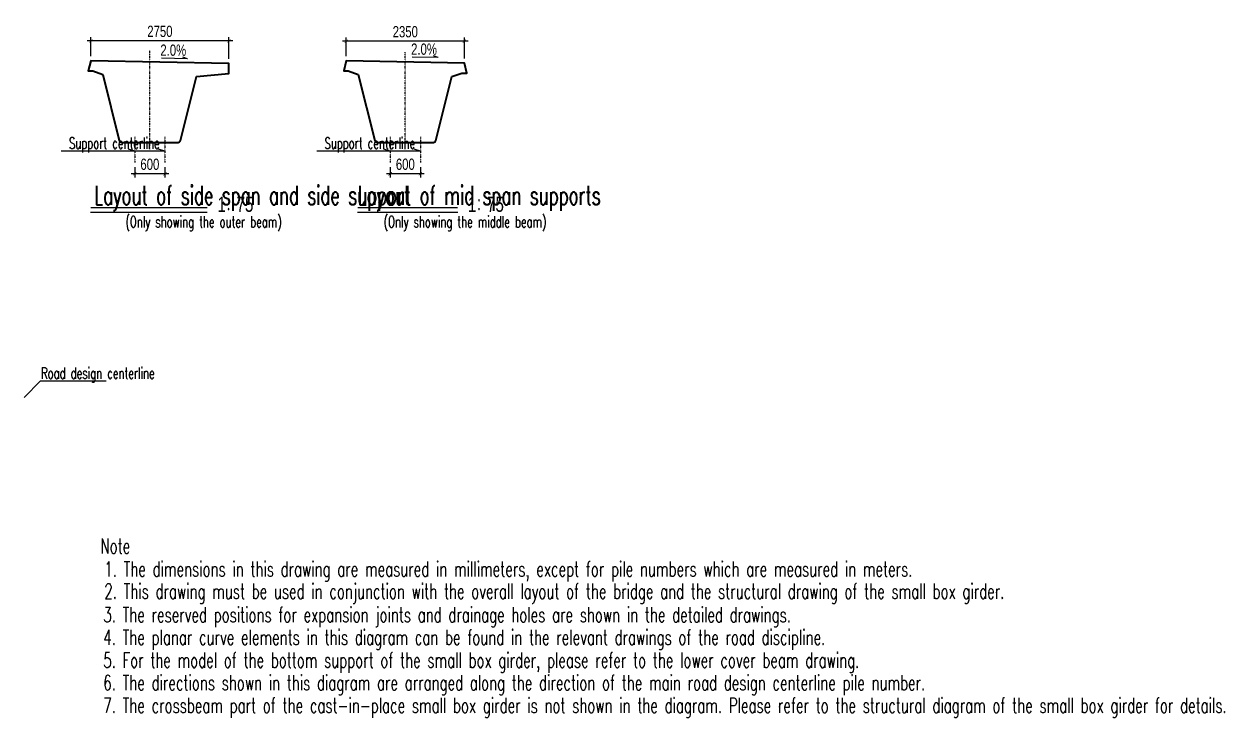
# Model space of a CAD drawing. Extents: x -2667085 to 4, y -2479164 to 2.
# Drawn here: x -2507904 to -2460088, y -2405431 to -2377802 of the extents above; entities that cross this region are included whole.
import ezdxf

# ---------------------------------------------------------------- set-up
doc = ezdxf.new("R2010")
doc.units = 0
doc.header["$MEASUREMENT"] = 0
doc.header["$PDMODE"] = 3
doc.linetypes.add('DASHDOT', pattern=[1, 0.5, -0.25, 0, -0.25])
doc.linetypes.add('ZXX0', pattern=[30, 13, -2, 0.5, -2, 12.5])
doc.layers.get('0').update_dxf_attribs({"linetype": 'CONTINUOUS'})
doc.layers.get('DEFPOINTS').update_dxf_attribs({"linetype": 'CONTINUOUS'})
doc.layers.add('尺寸线', color=2, linetype='CONTINUOUS')
for name, color, linetype, lineweight in [('桥－总－中心线', 1, 'ZXX0', 13), ('桥－构造轮廓－实线', 4, 'CONTINUOUS', 35), ('桥－综合标注', 31, 'CONTINUOUS', 13), ('桥－综合说明', 7, 'CONTINUOUS', 13)]:
    doc.layers.add(name, color=color, linetype=linetype, lineweight=lineweight)
doc.styles.add('SMEDI', font='smsim.shx', dxfattribs={"width": 0.75, "bigfont": 'smfs.shx'})
doc.styles.add('TONGJI-FONT', font='simplex.shx', dxfattribs={"width": 0.65})
doc.dimstyles.new('1-70', dxfattribs={"dimscale": 70, "dimtxt": 3, "dimasz": 0.85, "dimexe": 1, "dimexo": 1.25, "dimgap": 1, "dimtad": 1, "dimdec": 0, "dimtxsty": 'SMEDI', "dimblk": 'ARCHTICK', "dimcen": 2.5, "dimdle": 1, "dimclrd": 256, "dimclre": 256, "dimclrt": 256, "dimazin": 3, "dimtfac": 1, "dimtdec": 0, "dimtix": 1, "dimtmove": 2, "dimatfit": 3, "dimldrblk": 'ARCHTICK', "dimfxl": 2, "dimlwd": -1, "dimlwe": -1, "dimarcsym": 0})

# ---------------------------------------------------------------- blocks, each defined once
blk = doc.blocks.new('_ArchTick')
at = {"color": 0, "linetype": 'ByBlock', "const_width": 0.15}
blk.add_lwpolyline([(-0.5, -0.5), (0.5, 0.5)], dxfattribs=at)
blk = doc.blocks.new('*D381')
at = {"layer": 'DEFPOINTS', "color": 0, "transparency": 16777216}
for p in [(-2495073, -2378485), (-2495073, -2379266), (-2490373, -2379360)]:
    blk.add_point(p, dxfattribs=at)
at = {"layer": '桥－综合标注', "transparency": 16777216}
for p, q in [((-2495073, -2379079), (-2495073, -2378335)), ((-2490373, -2379173), (-2490373, -2378335)), ((-2490223, -2378485), (-2495223, -2378485))]:
    blk.add_line(p, q, dxfattribs=at)
at = {"layer": '桥－综合标注', "transparency": 16777216, "xscale": 127.5, "yscale": 127.5, "zscale": 127.5, "rotation": 180}
blk.add_blockref('_ArchTick', (-2495073, -2378485), dxfattribs=at)
at = {"layer": '桥－综合标注', "transparency": 16777216, "xscale": 127.5, "yscale": 127.5, "zscale": 127.5}
blk.add_blockref('_ArchTick', (-2490373, -2378485), dxfattribs=at)
at = {"layer": '桥－综合标注', "transparency": 16777216, "insert": (-2492723, -2378110), "char_height": 450, "attachment_point": 5, "style": 'SMEDI'}
blk.add_mtext('\\A1;2350', dxfattribs=at)
blk = doc.blocks.new('*D382')
at = {"layer": 'DEFPOINTS', "color": 0, "transparency": 16777216}
for p in [(-2503494, -2383308), (-2502294, -2383308), (-2503494, -2383763)]:
    blk.add_point(p, dxfattribs=at)
at = {"layer": '桥－综合标注', "transparency": 16777216}
for p, q in [((-2503494, -2383496), (-2503494, -2383913)), ((-2502294, -2383496), (-2502294, -2383913)), ((-2502144, -2383763), (-2503644, -2383763))]:
    blk.add_line(p, q, dxfattribs=at)
at = {"layer": '桥－综合标注', "transparency": 16777216, "xscale": 127.5, "yscale": 127.5, "zscale": 127.5, "rotation": 180}
blk.add_blockref('_ArchTick', (-2503494, -2383763), dxfattribs=at)
at = {"layer": '桥－综合标注', "transparency": 16777216, "xscale": 127.5, "yscale": 127.5, "zscale": 127.5}
blk.add_blockref('_ArchTick', (-2502294, -2383763), dxfattribs=at)
at = {"layer": '桥－综合标注', "transparency": 16777216, "insert": (-2502894, -2383388), "char_height": 450, "attachment_point": 5, "style": 'SMEDI'}
blk.add_mtext('\\A1;600', dxfattribs=at)
blk = doc.blocks.new('*D383')
at = {"layer": 'DEFPOINTS', "color": 0, "transparency": 16777216}
for p in [(-2505244, -2378472), (-2505244, -2379266), (-2499744, -2379380)]:
    blk.add_point(p, dxfattribs=at)
at = {"layer": '桥－综合标注', "transparency": 16777216}
for p, q in [((-2505244, -2379079), (-2505244, -2378322)), ((-2499744, -2379193), (-2499744, -2378322)), ((-2499594, -2378472), (-2505394, -2378472))]:
    blk.add_line(p, q, dxfattribs=at)
at = {"layer": '桥－综合标注', "transparency": 16777216, "xscale": 127.5, "yscale": 127.5, "zscale": 127.5, "rotation": 180}
blk.add_blockref('_ArchTick', (-2505244, -2378472), dxfattribs=at)
at = {"layer": '桥－综合标注', "transparency": 16777216, "xscale": 127.5, "yscale": 127.5, "zscale": 127.5}
blk.add_blockref('_ArchTick', (-2499744, -2378472), dxfattribs=at)
at = {"layer": '桥－综合标注', "transparency": 16777216, "insert": (-2502494, -2378097), "char_height": 450, "attachment_point": 5, "style": 'SMEDI'}
blk.add_mtext('\\A1;2750', dxfattribs=at)
blk = doc.blocks.new('*D384')
at = {"layer": 'DEFPOINTS', "color": 0, "transparency": 16777216}
for p in [(-2493323, -2383308), (-2492123, -2383308), (-2493323, -2383763)]:
    blk.add_point(p, dxfattribs=at)
at = {"layer": '桥－综合标注', "transparency": 16777216}
for p, q in [((-2493323, -2383496), (-2493323, -2383913)), ((-2492123, -2383496), (-2492123, -2383913)), ((-2491973, -2383763), (-2493473, -2383763))]:
    blk.add_line(p, q, dxfattribs=at)
at = {"layer": '桥－综合标注', "transparency": 16777216, "xscale": 127.5, "yscale": 127.5, "zscale": 127.5, "rotation": 180}
blk.add_blockref('_ArchTick', (-2493323, -2383763), dxfattribs=at)
at = {"layer": '桥－综合标注', "transparency": 16777216, "xscale": 127.5, "yscale": 127.5, "zscale": 127.5}
blk.add_blockref('_ArchTick', (-2492123, -2383763), dxfattribs=at)
at = {"layer": '桥－综合标注', "transparency": 16777216, "insert": (-2492723, -2383388), "char_height": 450, "attachment_point": 5, "style": 'SMEDI'}
blk.add_mtext('\\A1;600', dxfattribs=at)

msp = doc.modelspace()

# ---------------------------------------------------------------- linework, layer by layer
at = {"layer": '桥－总－中心线', "linetype": 'DASHDOT'}
for p, q in [((-2502894.3498, -2382788.8347), (-2502894.3498, -2378849.2942)), ((-2492722.7871, -2382788.8347), (-2492722.7871, -2378926.637)), ((-2503494.3498, -2382291.5411), (-2503494.3498, -2383308.393)), ((-2502294.3498, -2382291.5411), (-2502294.3498, -2383308.393)), ((-2493322.7871, -2382291.5411), (-2493322.7871, -2383308.393)), ((-2492122.7871, -2382291.5411), (-2492122.7871, -2383308.393))]:
    msp.add_line(p, q, dxfattribs=at)
at = {"layer": '桥－构造轮廓－实线'}
for points in [[(-2504113.2868, -2382437.3085, 0.3441507314), (-2504016.2725, -2382513.0549), (-2501772.4271, -2382513.0549, 0.3441507314), (-2501675.4128, -2382437.3085), (-2501038.628, -2379890.1694), (-2499744.3494, -2379776.0549), (-2499744.3494, -2379376.0549), (-2505244.3498, -2379266.0549), (-2505344.3498, -2379664.0549), (-2505168.722, -2379667.5675), (-2504768.722, -2379815.5675), (-2504113.2868, -2382437.3085)], [(-2493941.7241, -2382437.3085, 0.3441507314), (-2493844.7098, -2382513.0549), (-2491600.8644, -2382513.0549, 0.3441507314), (-2491503.8502, -2382437.3085), (-2490867.0654, -2379890.1694), (-2490467.0654, -2379758.1694), (-2490272.7871, -2379762.0549), (-2490372.7871, -2379360.0549), (-2495072.7871, -2379266.0549), (-2495172.7871, -2379664.0549), (-2494997.1593, -2379667.5675), (-2494597.1593, -2379815.5675), (-2493941.7241, -2382437.3085)]]:
    msp.add_lwpolyline(points, format="xyb", dxfattribs=at)
at = {"layer": '桥－综合标注'}
for p, q in [((-2501397.8476, -2379181.9588), (-2502435.9449, -2379161.1968)), ((-2501397.8476, -2379181.9588), (-2501582.126, -2379115.499)), ((-2491414.5735, -2379140.6871), (-2492452.6709, -2379119.9252)), ((-2491414.5735, -2379140.6871), (-2491598.852, -2379074.2273)), ((-2502294.3498, -2382864.9031), (-2506423.9461, -2382864.9031)), ((-2503494.3498, -2382864.9031), (-2503745.0297, -2382779.7313)), ((-2502294.3498, -2382864.9031), (-2502545.0297, -2382779.7313)), ((-2492122.7871, -2382864.9031), (-2496252.3835, -2382864.9031)), ((-2493322.7871, -2382864.9031), (-2493573.467, -2382779.7313)), ((-2492122.7871, -2382864.9031), (-2492373.467, -2382779.7313)), ((-2507248.9992, -2392001.9698), (-2507904.3479, -2392677.0705)), ((-2507248.9992, -2392001.9698), (-2504633.1081, -2392001.9698))]:
    msp.add_line(p, q, dxfattribs=at)
at = {"layer": '桥－综合说明'}
for p, q in [((-2505253.0442, -2385290.9197), (-2500610.3468, -2385290.9197)), ((-2494625.0932, -2385290.9197), (-2490637.7213, -2385290.9197))]:
    msp.add_line(p, q, dxfattribs=at)
at = {"layer": '桥－综合说明', "const_width": 50}
for points in [[(-2505253.0442, -2385112.5426), (-2500610.3468, -2385112.5426)], [(-2494625.0932, -2385112.5426), (-2490637.7213, -2385112.5426)]]:
    msp.add_lwpolyline(points, dxfattribs=at)

# ---------------------------------------------------------------- texts
at = {"layer": '尺寸线', "style": 'TONGJI-FONT', "width": 0.65}
for s, p in [('Note', (-2504861.9382, -2398881.9701)), ('1. The dimensions in this drawing are measured in millimeters, except for pile numbers which are measured in meters.', (-2504707.492, -2399798.8562)), ('2. This drawing must be used in conjunction with the overall layout of the bridge and the structural drawing of the small box girder.', (-2504707.492, -2400682.6883)), ('3. The reserved positions for expansion joints and drainage holes are shown in the detailed drawings.', (-2504748.3405, -2401619.959)), ('4. The planar curve elements in this diagram can be found in the relevant drawings of the road discipline.', (-2504748.3405, -2402516.5349)), ('5. For the model of the bottom support of the small box girder, please refer to the lower cover beam drawing.', (-2504748.3405, -2403429.0892)), ('6. The directions shown in this diagram are arranged along the direction of the main road design centerline pile number.', (-2504748.3405, -2404326.2678)), ('7. The crossbeam part of the cast-in-place small box girder is not shown in the diagram. Please refer to the structural diagram of the small box girder for details.', (-2504748.3405, -2405230.6278))]:
    msp.add_text(s, height=600, dxfattribs=at).set_placement(p)
at = {"layer": '桥－综合说明'}
for s, height, style, width, p in [('2.0%', 450, 'SMEDI', 0.75, (-2502476.079, -2379067.932)), ('2.0%', 450, 'SMEDI', 0.75, (-2492492.805, -2379026.6603)), ('Support centerline', 450, 'TONGJI-FONT', 0.65, (-2506113.2099, -2382769.1903)), ('Support centerline', 450, 'TONGJI-FONT', 0.65, (-2495941.6473, -2382769.1903)), ('Layout of side span and side support', 750, 'TONGJI-FONT', 0.65, (-2505108.3597, -2384994.4002)), ('Layout of mid span supports', 750, 'TONGJI-FONT', 0.65, (-2494620.8378, -2384994.4002)), ('1：75', 600, 'SMEDI', 0.75, (-2500202.8568, -2385279.693)), ('1：75', 600, 'SMEDI', 0.75, (-2490230.2312, -2385279.693)), ('(Only showing the outer beam)', 450, 'TONGJI-FONT', 0.65, (-2503865.6089, -2385897.1927)), ('(Only showing the middle beam)', 450, 'TONGJI-FONT', 0.65, (-2493585.3639, -2385897.1927)), ('Road design centerline', 450, 'TONGJI-FONT', 0.65, (-2507225.7871, -2391927.9715))]:
    msp.add_text(s, height=height, dxfattribs=dict(at, style=style, width=width)).set_placement(p)

# ---------------------------------------------------------------- dimensions: what is measured, and where the dimension line sits
at = {"layer": '桥－综合标注'}
for base, p1, p2, picture, middle in [((-2505244.3498, -2378471.8011), (-2499744.3494, -2379380.0549), (-2505244.3498, -2379266.0549), '*D383', (-2502494.3496, -2378096.8011)), ((-2495072.7871, -2378485.3205), (-2490372.7871, -2379360.0549), (-2495072.7871, -2379266.0549), '*D381', (-2492722.7871, -2378110.3205))]:
    dim = msp.add_linear_dim(base=base, p1=p1, p2=p2, angle=180, dimstyle='1-70', override={"dimscale": 150, "dimlfac": 0.5}, dxfattribs=at)
    dim.commit()
    dim.dimension.update_dxf_attribs({"geometry": picture, "text_midpoint": middle})
for base, p1, p2, picture, middle in [((-2503494.3498, -2383763.1388), (-2502294.3498, -2383308.393), (-2503494.3498, -2383308.393), '*D382', (-2502894.3498, -2383388.1388)), ((-2493322.7871, -2383763.1388), (-2492122.7871, -2383308.393), (-2493322.7871, -2383308.393), '*D384', (-2492722.7871, -2383388.1388))]:
    dim = msp.add_linear_dim(base=base, p1=p1, p2=p2, angle=180, text='600', dimstyle='1-70', override={"dimscale": 150, "dimlfac": 0.5}, dxfattribs=at)
    dim.commit()
    dim.dimension.update_dxf_attribs({"geometry": picture, "text_midpoint": middle})

doc.saveas('drawing.dxf')
